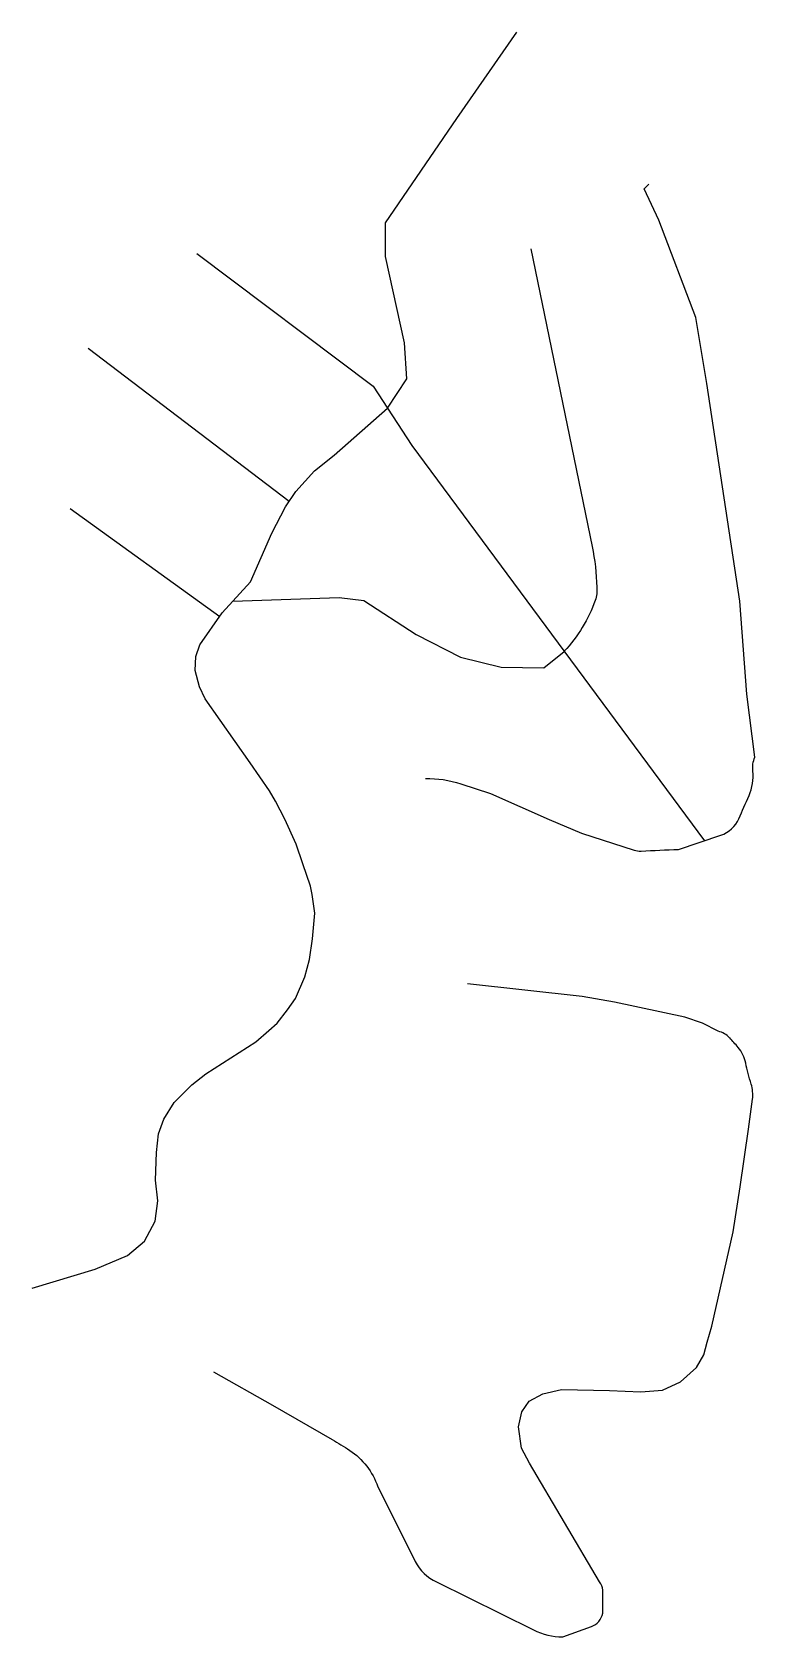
# Model space of a CAD drawing. Header units: metres. Extents: x 336366 to 338041, y 7371358 to 7374587.
# Drawn here: x 336366 to 336682, y 7371358 to 7372058 of the extents above.
import ezdxf

# ---------------------------------------------------------------- set-up
doc = ezdxf.new("R2010")
doc.units = ezdxf.units.M
for name, color, linetype, true_color in [('RUA BRAZ CUBAS - 11_12_20 - DJI_0009', 8, 'Continuous', 0x808080), ('RUA CORONEL BONIFÁCIO CARVALHO - 11_12_20 - DJI_0012', 2, 'Continuous', 0xffff00), ('RUA DOS CAÇADORES - 11_12_20 - DJI_0008', 1, 'Continuous', 0xff0000), ('RUA GREGÓRIO DE MATOS GUERRA - 11_12_20 - DJI_0011', 6, 'Continuous', 0xff00ff), ('RUA GUANAMBY - 11_12_20 - DJI_0013', 1, 'Continuous', 0xff0000), ('RUA MARIA DA PENHA N. E SILVA - 11_12_20 - DJI_0010', 4, 'Continuous', 0x00ffff), ('RUA MARIA MARGARIDA ALVES - 09_12_20 - DJI_0049', 5, 'Continuous', 0x0000ff), ('RUA NORA ASTORGA - 11_12_20 - DJI_0015 - DJI_0016', 5, 'Continuous', 0x0000ff), ('RUA SÃO CRISTÓVÃO - 11_12_20 - DJI_0014', 3, 'Continuous', 0x00ff00)]:
    doc.layers.add(name, color=color, linetype=linetype, true_color=true_color)

msp = doc.modelspace()

# ---------------------------------------------------------------- linework, layer by layer
at = {"layer": 'RUA BRAZ CUBAS - 11_12_20 - DJI_0009', "color": 11, "linetype": 'Continuous', "true_color": 0xff7f7f}
msp.add_lwpolyline([(336521.49, 7371894.2), (336529.88, 7371907.03), (336528.92, 7371922.76), (336520.58, 7371960.42), (336520.58, 7371975.09), (336551.73, 7372020.48), (336577.92, 7372058.22)], dxfattribs=at)
at = {"layer": 'RUA CORONEL BONIFÁCIO CARVALHO - 11_12_20 - DJI_0012', "color": 11, "linetype": 'Continuous', "true_color": 0xff7f7f}
msp.add_lwpolyline([(336391, 7371920.37), (336478.63, 7371853.73)], dxfattribs=at)
at = {"layer": 'RUA DOS CAÇADORES - 11_12_20 - DJI_0008', "color": 11, "linetype": 'Continuous', "true_color": 0xff7f7f}
msp.add_lwpolyline([(336366.5, 7371510.57), (336393.97, 7371518.89), (336408.09, 7371524.82), (336415.47, 7371530.99), (336420.14, 7371539.73), (336421.35, 7371548.61), (336420.29, 7371557.64), (336420.79, 7371569.67), (336421.65, 7371577.84), (336424.02, 7371584.21), (336428.51, 7371591.55), (336436.09, 7371599.22), (336442.33, 7371604.01), (336464.13, 7371618.01), (336469.8, 7371622.84), (336473.38, 7371626.08), (336477.87, 7371631.86), (336481.34, 7371636.84), (336485.42, 7371646.3), (336487.53, 7371653.79), (336488.84, 7371662.89), (336489.75, 7371674.05), (336488.59, 7371682.23), (336487.93, 7371685.83), (336484.61, 7371695.61), (336481.68, 7371704.16), (336476.66, 7371714.98), (336472.59, 7371722.83), (336470.1, 7371727.34), (336461.53, 7371739.64), (336441.97, 7371767.45), (336439.56, 7371772.67), (336437.63, 7371779.83), (336437.96, 7371786.01), (336439.67, 7371791.02), (336449.44, 7371805.02), (336461.71, 7371818.56), (336471.05, 7371839.8), (336476.95, 7371851.27), (336481.49, 7371857.93), (336489.68, 7371866.92), (336498.29, 7371873.78), (336521.49, 7371894.2)], dxfattribs=at)
at = {"layer": 'RUA GREGÓRIO DE MATOS GUERRA - 11_12_20 - DJI_0011', "color": 11, "linetype": 'Continuous', "true_color": 0xff7f7f}
msp.add_line((336584.04, 7371963.77), (336610.74, 7371833.92), dxfattribs=at)
at = {"layer": 'RUA GREGÓRIO DE MATOS GUERRA - 11_12_20 - DJI_0011', "color": 11, "linetype": 'Continuous', "true_color": 0xff7f7f, "extrusion": (0, 0, -1)}
for centre, radius, start, end in [((-336512.94, 7371813.78), 99.85, 168.36327, 178.61579), ((-336550.45, 7371832.64), 65.52, 199.83664, 222.69038), ((-336599.25, 7371814.84), 13.57, 174.28984, 199.05526)]:
    msp.add_arc(centre, radius, start, end, dxfattribs=at)
at = {"layer": 'RUA GUANAMBY - 11_12_20 - DJI_0013', "color": 11, "linetype": 'Continuous', "true_color": 0xff7f7f}
msp.add_lwpolyline([(336383.05, 7371850.47), (336448.34, 7371803.44)], dxfattribs=at)
at = {"layer": 'RUA MARIA DA PENHA N. E SILVA - 11_12_20 - DJI_0010', "color": 11, "linetype": 'Continuous', "true_color": 0xff7f7f}
msp.add_lwpolyline([(336438.35, 7371961.75), (336515.2, 7371903.86), (336532.04, 7371877.99), (336659.74, 7371705.64)], dxfattribs=at)
at = {"layer": 'RUA MARIA MARGARIDA ALVES - 09_12_20 - DJI_0049', "color": 11, "linetype": 'Continuous', "true_color": 0xff7f7f}
for p, q in [((336633.49, 7371989.85), (336635.45, 7371991.97)), ((336639.78, 7371976.16), (336633.49, 7371989.85)), ((336655.94, 7371933.72), (336639.78, 7371976.16)), ((336660.69, 7371905.04), (336655.94, 7371933.72)), ((336675.11, 7371810.1), (336660.69, 7371905.04)), ((336678.18, 7371769.48), (336675.11, 7371810.1)), ((336681.72, 7371742.04), (336678.18, 7371769.48)), ((336553.49, 7371730.49), (336566.42, 7371726.2)), ((336566.42, 7371726.2), (336591.95, 7371714.9)), ((336591.95, 7371714.9), (336606.06, 7371708.99)), ((336606.06, 7371708.99), (336629.01, 7371701.56)), ((336648.47, 7371701.87), (336666.89, 7371708.04))]:
    msp.add_line(p, q, dxfattribs=at)
at = {"layer": 'RUA MARIA MARGARIDA ALVES - 09_12_20 - DJI_0049', "color": 11, "linetype": 'Continuous', "true_color": 0xff7f7f, "extrusion": (0, 0, -1)}
for centre, radius, start, end in [((-336692.77, 7371737.3), 12.02, 353.72952, 23.22343), ((-336538.48, 7371683.04), 49.77, 89.45363, 107.55725), ((-337331.67, 7371432.82), 715.08, 23.26284, 24.14504), ((-336726.83, 7369734.48), 1968.94, 87.24238, 87.71911)]:
    msp.add_arc(centre, radius, start, end, dxfattribs=at)
at = {"layer": 'RUA MARIA MARGARIDA ALVES - 09_12_20 - DJI_0049', "color": 11, "linetype": 'Continuous', "true_color": 0xff7f7f}
for centre, radius, start, end in [((336660.37, 7371733.74), 20.58, 335.85496, 6.27048), ((336662.76, 7371720.38), 13.02, 288.52011, 336.73716), ((336631.68, 7371709.81), 8.67, 252.06213, 272.75762)]:
    msp.add_arc(centre, radius, start, end, dxfattribs=at)
at = {"layer": 'RUA NORA ASTORGA - 11_12_20 - DJI_0015 - DJI_0016', "color": 11, "linetype": 'Continuous', "true_color": 0xff7f7f}
for p, q in [((336606.33, 7371637.64), (336556.4, 7371643.18)), ((336620.46, 7371635.19), (336606.33, 7371637.64)), ((336651.17, 7371628.69), (336620.46, 7371635.19)), ((336658.8, 7371626.06), (336651.17, 7371628.69)), ((336665.68, 7371622.57), (336658.8, 7371626.06)), ((336678.99, 7371579.89), (336680.66, 7371592.89)), ((336675.25, 7371554.74), (336678.99, 7371579.89)), ((336672.27, 7371535.1), (336675.25, 7371554.74)), ((336662.89, 7371493.95), (336672.27, 7371535.1)), ((336660.96, 7371486.95), (336662.89, 7371493.95)), ((336656.21, 7371475.99), (336659.47, 7371481.43)), ((336659.47, 7371481.43), (336660.96, 7371486.95)), ((336649.3, 7371469.69), (336656.21, 7371475.99)), ((336445.56, 7371474.02), (336471.3, 7371459.51)), ((336641.46, 7371466.08), (336649.3, 7371469.69)), ((336580.06, 7371456.67), (336583.28, 7371461.28)), ((336583.28, 7371461.28), (336589.27, 7371464.51)), ((336589.27, 7371464.51), (336597.42, 7371466.34)), ((336597.42, 7371466.34), (336618.38, 7371465.91)), ((336618.38, 7371465.91), (336632.03, 7371465.37)), ((336632.03, 7371465.37), (336641.46, 7371466.08)), ((336471.3, 7371459.51), (336497.34, 7371444.57)), ((336578.6, 7371450.06), (336580.06, 7371456.67)), ((336579.98, 7371440.77), (336578.6, 7371450.06)), ((336583.44, 7371434.22), (336579.98, 7371440.77)), ((336613.99, 7371382.5), (336583.44, 7371434.22)), ((336517.27, 7371423.97), (336530.84, 7371397.09)), ((336530.84, 7371397.09), (336533.62, 7371391.39)), ((336542.91, 7371382.54), (336585.17, 7371361.54)), ((336615.35, 7371368.75), (336615.35, 7371378.79)), ((336597.91, 7371358.47), (336610.44, 7371363))]:
    msp.add_line(p, q, dxfattribs=at)
for centre, radius, start, end in [((336663.51, 7371612.98), 9.83, 42.41594, 77.25274), ((336545.69, 7371505.34), 169.42, 40.573, 42.41594), ((336662.76, 7371605.59), 15.29, 11.74499, 40.573), ((336665.02, 7371594.91), 15.77, 352.66595, 17.11143), ((336550.11, 7371399.41), 18.35, 205.93753, 246.87355), ((336609.61, 7371378.79), 5.74, 360, 40.25175), ((336607.83, 7371370.21), 7.66, 289.87828, 349.04977), ((336598.23, 7371387.82), 29.35, 243.5741, 269.36474)]:
    msp.add_arc(centre, radius, start, end, dxfattribs=at)
at = {"layer": 'RUA NORA ASTORGA - 11_12_20 - DJI_0015 - DJI_0016', "color": 11, "linetype": 'Continuous', "true_color": 0xff7f7f, "extrusion": (0, 0, -1)}
for centre, radius, start, end in [((-336776.58, 7371629.25), 100.96, 342.88857, 348.25501), ((-336430.04, 7371327.26), 135.24, 119.84359, 123.66418), ((-336487.62, 7371413.71), 31.37, 123.66418, 160.91383)]:
    msp.add_arc(centre, radius, start, end, dxfattribs=at)
at = {"layer": 'RUA SÃO CRISTÓVÃO - 11_12_20 - DJI_0014', "color": 11, "linetype": 'Continuous', "true_color": 0xff7f7f}
msp.add_lwpolyline([(336453.99, 7371810.03), (336500.39, 7371811.68), (336511.19, 7371810.43), (336534.05, 7371795.49), (336553.27, 7371785.7), (336571.05, 7371781.3), (336589.62, 7371781.07), (336598.58, 7371788.19)], dxfattribs=at)

doc.saveas('drawing.dxf')
